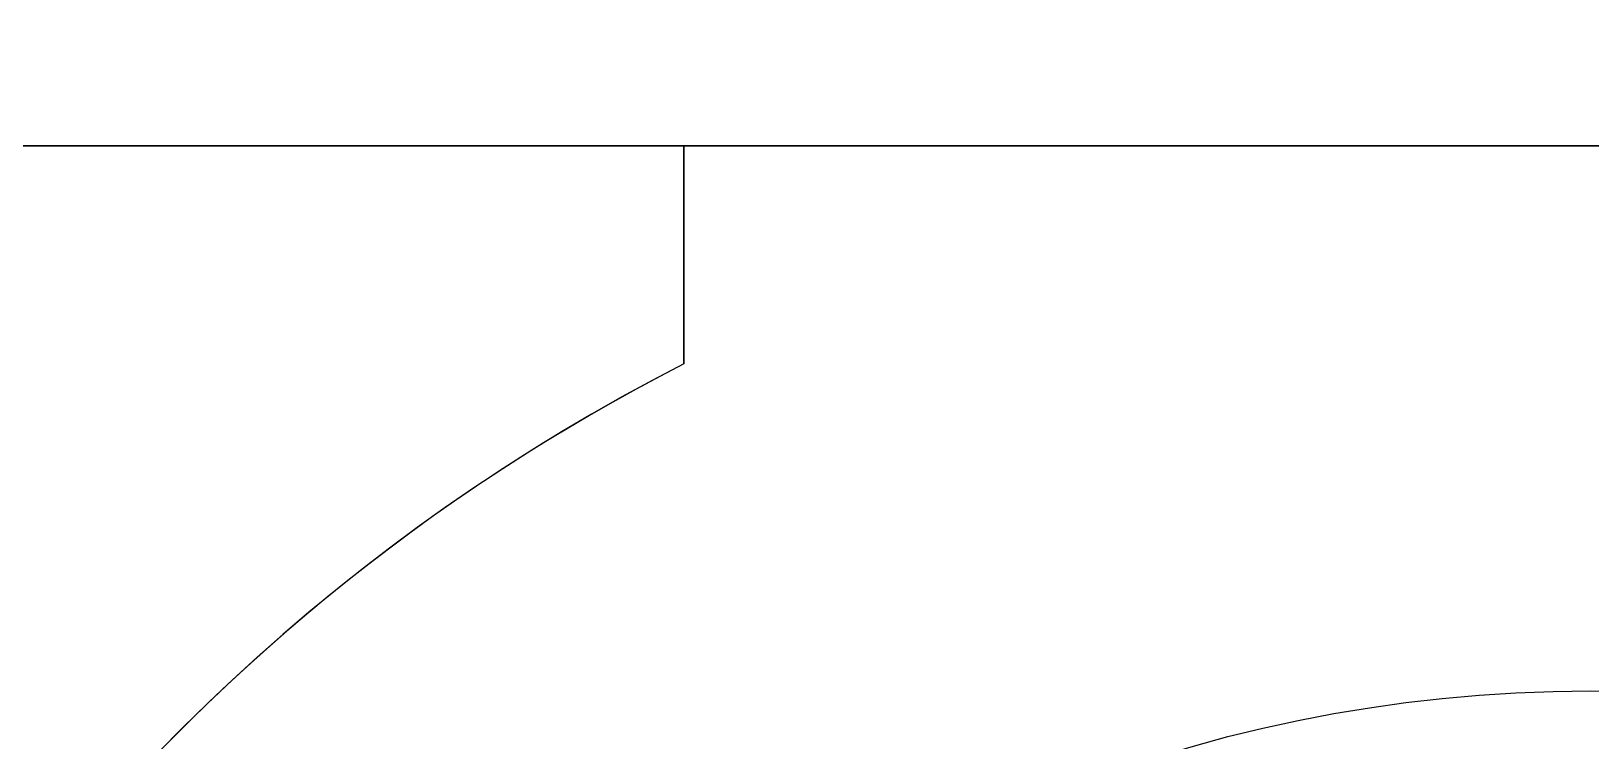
# Model space of a CAD drawing. Header units: millimetres. Extents: x -107 to 32, y -62 to 1.
# Drawn here: x 16.111 to 20.41, y -45.899 to -43.944 of the extents above; entities that cross this region are included whole.
import ezdxf

# ---------------------------------------------------------------- set-up
doc = ezdxf.new("R2010")
doc.units = ezdxf.units.MM
doc.layers.add('Pad', color=7, linetype='CONTINUOUS')
doc.layers.add('Part__Feature022', color=7, linetype='CONTINUOUS')

msp = doc.modelspace()

# ---------------------------------------------------------------- linework, layer by layer
at = {"layer": 'Pad'}
msp.add_circle((20.4093, -49.7617), 4, dxfattribs=at)
msp.add_circle((20.4093, -49.7617), 4, dxfattribs=at)
msp.add_circle((20.4093, -49.7617), 4, dxfattribs=at)
msp.add_circle((20.4093, -49.7617), 4, dxfattribs=at)
at = {"layer": 'Part__Feature022'}
for p, q in [((17.91, -44.26, -3.75), (13.9358, -44.26, -3.75)), ((13.9358, -44.26, -4.75), (26.8842, -44.26, -4.75)), ((17.91, -44.26, -3.75), (13.9358, -44.26, -3.75)), ((13.9358, -44.26, -4.75), (26.8842, -44.26, -4.75)), ((17.91, -44.861, -3.75), (17.91, -44.26, -3.75)), ((17.91, -44.861, -3.75), (17.91, -44.26, -3.75)), ((17.91, -44.26, -2.5), (17.91, -44.861, -2.5)), ((17.91, -44.26, -3.75), (17.91, -44.26, -2.5)), ((22.91, -44.26, -2.5), (17.91, -44.26, -2.5)), ((17.91, -44.26, -2.5), (17.91, -44.861, -2.5)), ((17.91, -44.26, -3.75), (17.91, -44.26, -2.5)), ((22.91, -44.26, -2.5), (17.91, -44.26, -2.5)), ((17.91, -44.861, -3.75), (17.91, -44.861, -2.5)), ((17.91, -44.861, -3.75), (17.91, -44.861, -2.5))]:
    msp.add_line(p, q, dxfattribs=at)
for radius in [8.2, 8.2, 7.7, 7.7]:
    msp.add_circle((20.41, -49.76), radius, dxfattribs=at)
for centre, radius, start, end in [((20.41, -49.76, -6), 8.2, 129.357, 50.6433), ((20.41, -49.76, -6), 8.2, 129.357, 50.6433), ((20.41, -49.76, -2.5), 5.5, 117.036, -117.036), ((20.41, -49.76, -2.5), 5.5, 117.036, -117.036), ((20.41, -49.76, -3.75), 5.5, 117.036, 165.791), ((20.41, -49.76, -3.75), 5.5, 117.036, 165.791)]:
    msp.add_arc(centre, radius, start, end, dxfattribs=at)

doc.saveas('drawing.dxf')
